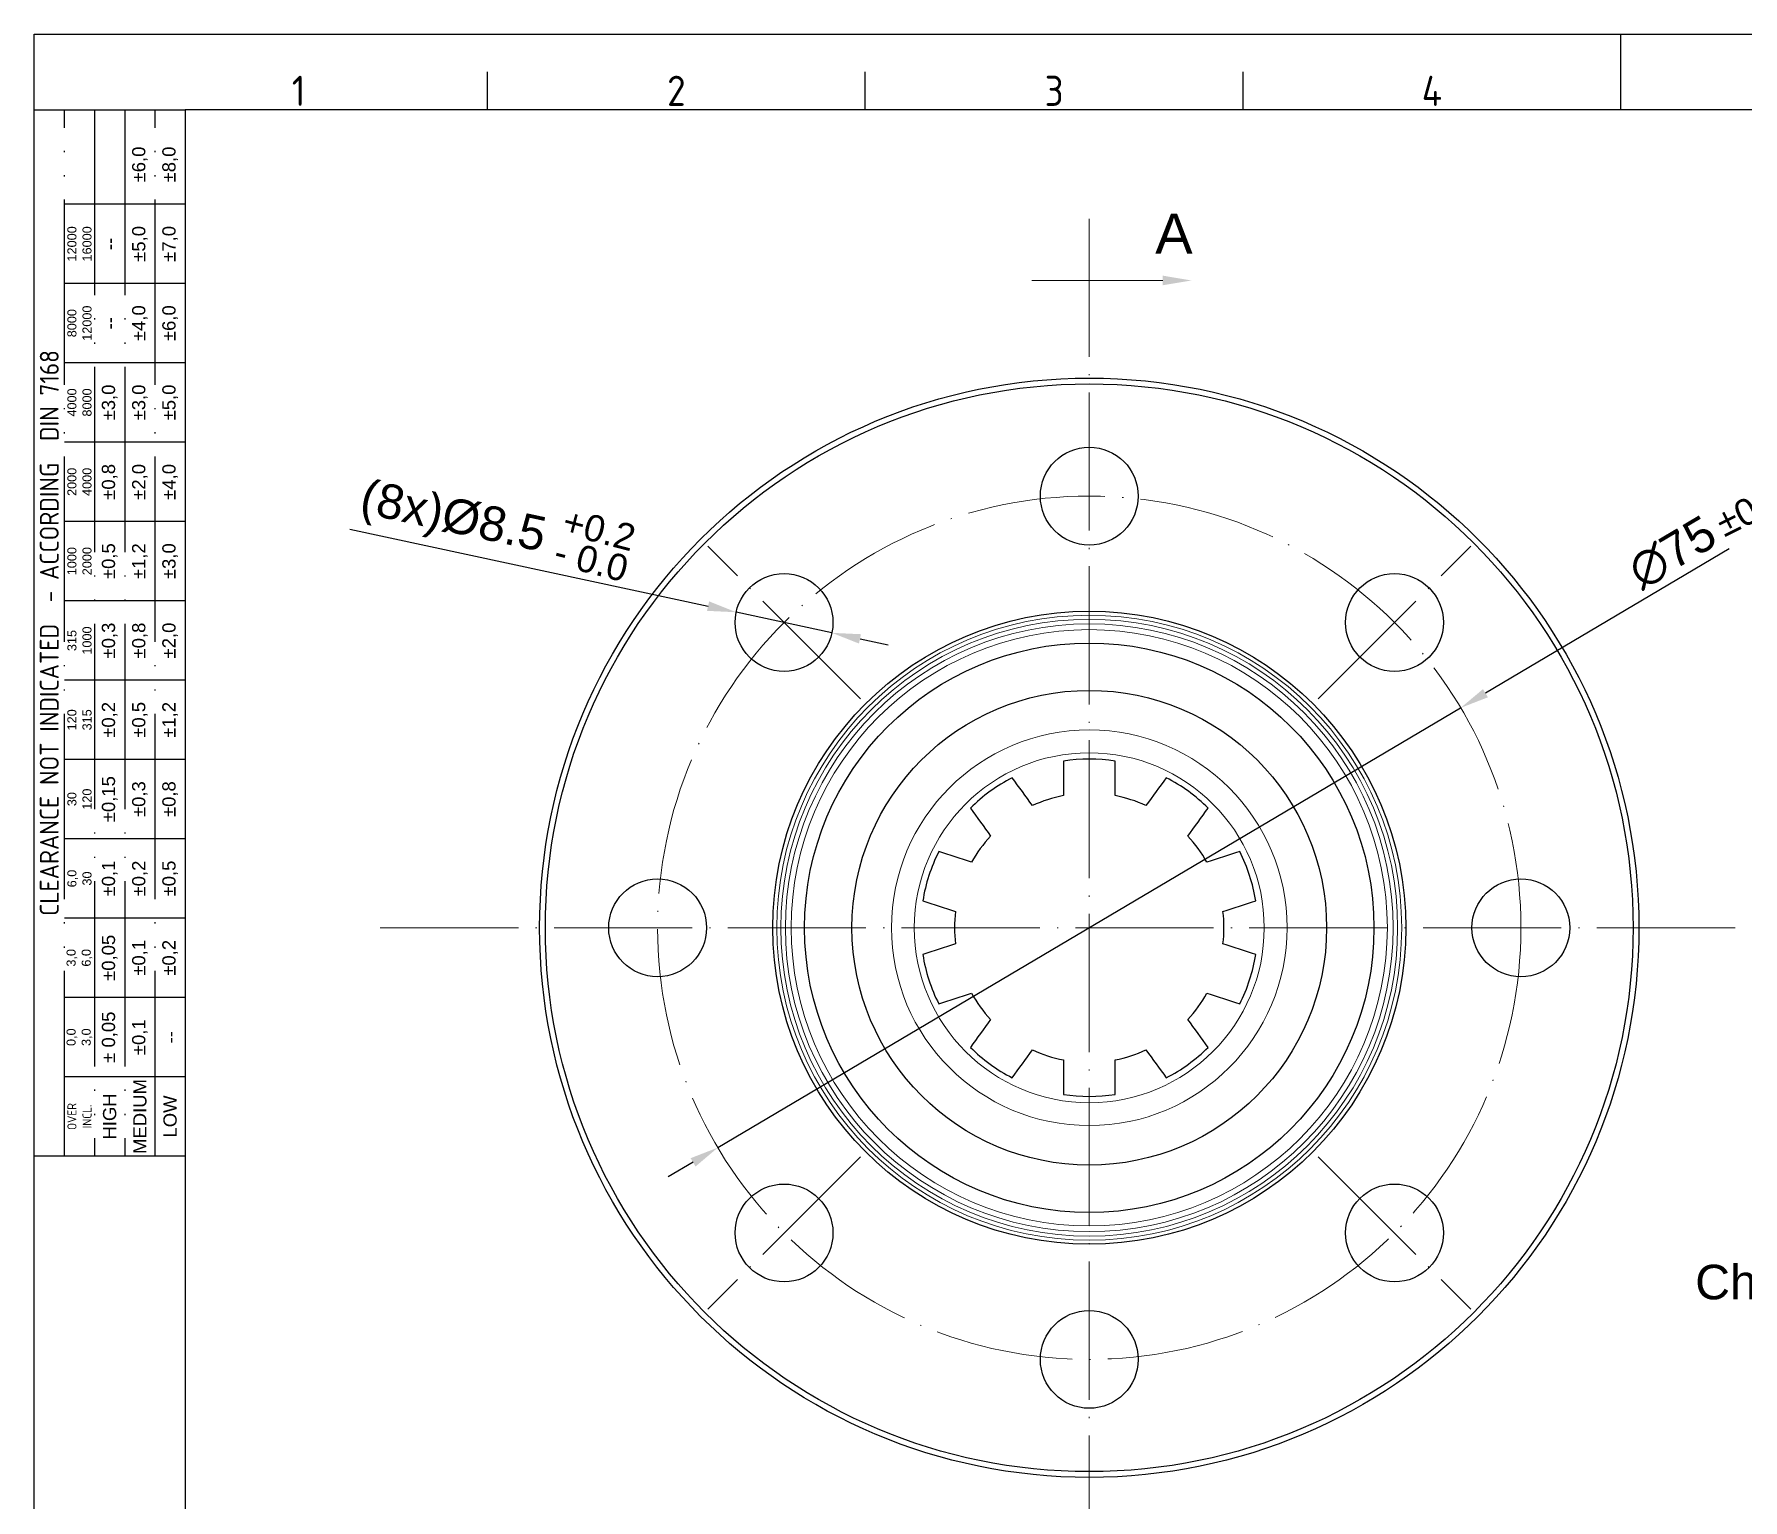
# Model space of a CAD drawing. Header units: millimetres. Extents: x 2509 to 2784, y 1162 to 1357.
# Drawn here: x 2508.7 to 2657.2, y 1229.8 to 1357.1 of the extents above; entities that cross this region are included whole.
import ezdxf
from ezdxf import colors
from ezdxf.entities.mleader import LeaderData, LeaderLine
from ezdxf.enums import TextEntityAlignment as Align
from ezdxf.math import Vec2, Vec3

# ---------------------------------------------------------------- set-up
doc = ezdxf.new("R2010")
doc.units = ezdxf.units.MM
doc.linetypes.add('ACAD_ISO04W100', pattern=[30, 24, -3, 0, -3])
doc.linetypes.add('ACAD_ISO05W100', pattern=[33, 24, -3, 0, -3, 0, -3])
for name, color, linetype, lineweight in [('AM_4', 1, 'ACAD_ISO04W100', 15), ('AM_5', 3, 'Continuous', 15), ('AM_BOR', 240, 'ACAD_ISO05W100', 20)]:
    doc.layers.add(name, color=color, linetype=linetype, lineweight=lineweight)
doc.styles.add('ACISOTS', font='isocp.shx', dxfattribs={"height": 1})
doc.styles.get("Standard").update_dxf_attribs({"font": 'arial.ttf'})
doc.dimstyles.new('ISO-25', dxfattribs={"dimtxt": 3, "dimasz": 2.5, "dimexe": 1.25, "dimexo": 0.625, "dimtad": 1, "dimtxsty": 'Standard', "dimcen": 2.5, "dimadec": 0, "dimazin": 0, "dimtfac": 1, "dimtmove": 0, "dimatfit": 3, "dimfxl": 1, "dimarcsym": 0})

# ---------------------------------------------------------------- blocks, each defined once
blk = doc.blocks.new('A3 ZTL')
for p, q in [((19.57, 280.82), (19.57, 9.78)), ((401.17, 280.82), (19.57, 280.82))]:
    blk.add_line(p, q)
at = {"layer": 'AM_BOR', "color": 135, "linetype": 'Continuous', "lineweight": 25}
for p, q in [((0, 0), (0, 290.61)), ((0, 290.61), (410.96, 290.61))]:
    blk.add_line(p, q, dxfattribs=at)
at = {"layer": 'AM_BOR', "color": 135, "lineweight": 25}
for p, q in [((205.48, 280.82), (205.48, 290.61)), ((58.71, 280.82), (58.71, 285.71)), ((107.63, 280.82), (107.63, 285.71)), ((156.56, 280.82), (156.56, 285.71)), ((3.91, 145.3), (3.91, 280.82)), ((7.83, 280.82), (7.83, 145.3)), ((11.74, 280.82), (11.74, 145.3)), ((15.66, 145.3), (15.66, 280.82)), ((19.57, 268.59), (3.91, 268.59)), ((19.57, 258.32), (3.91, 258.32)), ((19.57, 248.04), (3.91, 248.04)), ((19.57, 237.77), (3.91, 237.77)), ((19.57, 227.5), (3.91, 227.5)), ((19.57, 217.22), (3.91, 217.22)), ((19.57, 206.95), (3.91, 206.95)), ((19.57, 196.67), (3.91, 196.67)), ((19.57, 186.4), (3.91, 186.4)), ((19.57, 176.13), (3.91, 176.13)), ((19.57, 165.85), (3.91, 165.85)), ((19.57, 155.58), (3.91, 155.58))]:
    blk.add_line(p, q, dxfattribs=at)
blk.add_lwpolyline([(19.57, 145.3), (0, 145.3), (0, 280.82), (19.57, 280.82)], close=True, dxfattribs=at)
at = {"layer": 'AM_BOR', "color": 135, "lineweight": 25, "style": 'ACISOTS'}
for s, p in [('1', (34.25, 283.27)), ('2', (83.17, 283.27)), ('3', (132.09, 283.27)), ('4', (181.02, 283.27))]:
    blk.add_text(s, height=3.91, dxfattribs=at).set_placement(p, align=Align.MIDDLE)
at = {"layer": 'AM_BOR', "color": 135, "lineweight": 25, "attachment_point": 5, "rotation": 90}
for s, insert, char_height, width in [('±6,0', (13.7, 273.73), 1.712, 10.274), ('±8,0', (17.61, 273.73), 1.712, 10.274), ('12000\\P16000', (5.87, 263.45), 1.174, 10.274), ('±5,0', (13.7, 263.45), 1.712, 10.274), ('±7,0', (17.61, 263.45), 1.712, 10.274), ('--', (9.78, 263.45), 1.712, 10.274), ('8000\\P12000', (5.87, 253.18), 1.174, 10.274), ('±4,0', (13.7, 253.18), 1.712, 10.274), ('±6,0', (17.61, 253.18), 1.712, 10.274), ('--', (9.78, 253.18), 1.712, 10.274), ('{\\Fisocp.shx|c0;CLEARANCE NOT INDICATED  - ACCORDING  DIN 7168}', (1.96, 213.06), 2.4462, 135.5186), ('4000\\P8000', (5.87, 242.91), 1.174, 10.274), ('±3,0', (9.78, 242.91), 1.712, 10.274), ('±3,0', (13.7, 242.91), 1.712, 10.274), ('±5,0', (17.61, 242.91), 1.712, 10.274), ('±0,8', (9.78, 232.63), 1.712, 10.274), ('±2,0', (13.7, 232.63), 1.712, 10.274), ('±4,0', (17.61, 232.63), 1.712, 10.274), ('2000\\P4000', (5.87, 232.63), 1.174, 10.274), ('1000\\P2000', (5.87, 222.36), 1.174, 10.274), ('±0,5', (9.78, 222.36), 1.712, 10.274), ('±1,2', (13.7, 222.36), 1.712, 10.274), ('±3,0', (17.61, 222.36), 1.712, 10.274), ('315\\P1000', (5.87, 212.08), 1.174, 10.274), ('±0,3', (9.78, 212.08), 1.712, 10.274), ('±0,8', (13.7, 212.08), 1.712, 10.274), ('±2,0', (17.61, 212.08), 1.712, 10.274), ('±0,2', (9.78, 201.81), 1.712, 10.274), ('±0,5', (13.7, 201.81), 1.712, 10.274), ('±1,2', (17.61, 201.81), 1.712, 10.274), ('120\\P315', (5.87, 201.81), 1.174, 10.274), ('30\\P120', (5.87, 191.54), 1.174, 10.274), ('±0,15', (9.78, 191.54), 1.712, 10.274), ('±0,3', (13.7, 191.54), 1.712, 10.274), ('±0,8', (17.61, 191.54), 1.712, 10.274), ('6,0\\P30', (5.87, 181.26), 1.174, 10.274), ('±0,1', (9.78, 181.26), 1.712, 10.274), ('±0,2', (13.7, 181.26), 1.712, 10.274), ('±0,5', (17.61, 181.26), 1.712, 10.274), ('±0,05', (9.78, 170.99), 1.712, 10.274), ('±0,1', (13.7, 170.99), 1.712, 10.274), ('±0,2', (17.61, 170.99), 1.712, 10.274), ('3,0\\P6,0', (5.87, 170.99), 1.174, 10.274), ('± 0,05', (9.78, 160.71), 1.712, 10.274), ('0,0\\P3,0', (5.87, 160.71), 1.174, 10.274), ('\\pt4.69206;±0,1', (13.7, 160.71), 1.7123, 10.274), ('--', (17.61, 160.71), 1.712, 10.274), ('MEDIUM', (13.7, 150.44), 1.712, 10.274), ('HIGH', (9.78, 150.44), 1.712, 10.274), ('LOW', (17.61, 150.44), 1.712, 10.274), ('{\\Fisocp.shx|c0;OVER\\PINCL.}', (5.87, 150.44), 1.1742, 10.274)]:
    blk.add_mtext(s, dxfattribs=dict(at, insert=insert, char_height=char_height, width=width))
blk = doc.blocks.new('*D13')
at = {"layer": 'AM_5', "color": 0, "lineweight": -2, "transparency": 16777216}
for p, q in [((2655.98, 1312.41), (2634.8, 1299.87)), ((2568.11, 1260.39), (2632.64, 1298.59)), ((2565.95, 1259.11), (2563.8, 1257.84))]:
    blk.add_line(p, q, dxfattribs=at)
at = {"layer": 'AM_5', "color": 0, "transparency": 16777216}
for points in [[(2634.58, 1300.22), (2635.01, 1299.51), (2632.64, 1298.59)], [(2565.74, 1259.47), (2566.17, 1258.75), (2568.11, 1260.39)]]:
    blk.add_solid(points, dxfattribs=at)
at = {"layer": 'Defpoints', "color": 0, "transparency": 16777216}
for p in [(2632.64, 1298.59), (2568.11, 1260.39)]:
    blk.add_point(p, dxfattribs=at)
at = {"layer": 'AM_5', "color": 0, "transparency": 16777216, "insert": (2651.04, 1312.09), "char_height": 3, "attachment_point": 5, "rotation": 30.6255}
blk.add_mtext('∅75', dxfattribs=at)
blk = doc.blocks.new('*D14')
at = {"layer": 'AM_5', "color": 0, "lineweight": -2, "transparency": 16777216}
for p, q in [((2536.14, 1314.13), (2567.26, 1307.43)), ((2578.01, 1305.11), (2569.7, 1306.9)), ((2580.46, 1304.58), (2582.9, 1304.06))]:
    blk.add_line(p, q, dxfattribs=at)
at = {"layer": 'AM_5', "color": 0, "transparency": 16777216}
for points in [[(2567.35, 1307.84), (2567.17, 1307.02), (2569.7, 1306.9)], [(2580.54, 1304.99), (2580.37, 1304.18), (2578.01, 1305.11)]]:
    blk.add_solid(points, dxfattribs=at)
at = {"layer": 'Defpoints', "color": 0, "transparency": 16777216}
for p in [(2569.7, 1306.9), (2578.01, 1305.11)]:
    blk.add_point(p, dxfattribs=at)
at = {"layer": 'AM_5', "color": 0, "transparency": 16777216, "insert": (2545.06, 1314.89), "char_height": 3, "attachment_point": 5, "rotation": 347.8386}
blk.add_mtext('(8x)%%c8.5', dxfattribs=at)

msp = doc.modelspace()

# ---------------------------------------------------------------- linework, layer by layer
at = {"color": 7, "linetype": 'Continuous'}
for centre, radius in [((2600.375, 1279.489), 47.75), ((2600.375, 1279.489), 47.25), ((2600.375, 1316.989), 4.25), ((2573.858, 1306.006), 4.25), ((2626.891, 1306.006), 4.25), ((2600.375, 1279.489), 27.5), ((2600.375, 1279.489), 24.735), ((2600.375, 1279.489), 20.617), ((2562.875, 1279.489), 4.25), ((2637.875, 1279.489), 4.25), ((2573.858, 1252.973), 4.25), ((2626.891, 1252.973), 4.25), ((2600.375, 1241.989), 4.25)]:
    msp.add_circle(centre, radius, dxfattribs=at)
at = {"color": 7, "linetype": 'Continuous', "lineweight": 15}
for radius in [27.146, 26.793, 26.4, 25.9, 17.185, 15.2]:
    msp.add_circle((2600.375, 1279.489), radius, dxfattribs=at)
at = {"color": 7, "linetype": 'Continuous'}
for radius, start, end in [(14.65, 81.16534, 98.83466), (14.65, 117.16534, 134.83466), (14.65, 45.16534, 62.83466), (11.7, 101.08749, 114.91251), (11.7, 65.08749, 78.91251), (11.7, 137.08749, 150.91251), (11.7, 29.08749, 42.91251), (14.65, 153.16534, 170.83466), (14.65, 9.16534, 26.83466), (11.7, 173.08749, 186.91251), (11.7, 353.08749, 6.91251), (14.65, 189.16534, 206.83466), (14.65, 333.16534, 350.83466), (11.7, 209.08749, 222.91251), (11.7, 317.08749, 330.91251), (14.65, 225.16534, 242.83466), (11.7, 245.08749, 258.91251), (11.7, 281.08749, 294.91251), (14.65, 297.16534, 314.83466), (14.65, 261.16534, 278.83466)]:
    msp.add_arc((2600.375, 1279.489), radius, start, end, dxfattribs=at)
for points in [[(2598.125, 1293.965), (2598.125, 1292.968), (2598.125, 1291.97), (2598.125, 1290.971)], [(2602.625, 1290.971), (2602.625, 1291.97), (2602.625, 1292.968), (2602.625, 1293.965)], [(2595.446, 1290.101), (2594.859, 1290.909), (2594.272, 1291.716), (2593.686, 1292.523)], [(2607.063, 1292.523), (2606.477, 1291.716), (2605.891, 1290.909), (2605.303, 1290.101)], [(2590.045, 1289.878), (2590.632, 1289.071), (2591.218, 1288.264), (2591.806, 1287.456)], [(2608.944, 1287.456), (2609.531, 1288.264), (2610.118, 1289.071), (2610.704, 1289.878)], [(2590.15, 1285.177), (2589.2, 1285.486), (2588.251, 1285.794), (2587.302, 1286.103)], [(2613.447, 1286.103), (2612.499, 1285.794), (2611.55, 1285.486), (2610.599, 1285.177)], [(2585.912, 1281.823), (2586.86, 1281.515), (2587.809, 1281.206), (2588.76, 1280.897)], [(2611.99, 1280.897), (2612.94, 1281.206), (2613.889, 1281.515), (2614.838, 1281.823)], [(2588.76, 1278.081), (2587.809, 1277.772), (2586.86, 1277.464), (2585.912, 1277.156)], [(2614.838, 1277.156), (2613.889, 1277.464), (2612.94, 1277.772), (2611.99, 1278.081)], [(2587.302, 1272.876), (2588.251, 1273.184), (2589.2, 1273.493), (2590.15, 1273.801)], [(2610.599, 1273.801), (2611.55, 1273.493), (2612.499, 1273.184), (2613.447, 1272.876)], [(2591.806, 1271.523), (2591.218, 1270.714), (2590.632, 1269.907), (2590.045, 1269.1)], [(2610.704, 1269.1), (2610.118, 1269.907), (2609.531, 1270.714), (2608.944, 1271.523)], [(2593.686, 1266.455), (2594.272, 1267.262), (2594.859, 1268.069), (2595.446, 1268.878)], [(2598.125, 1268.008), (2598.125, 1267.008), (2598.125, 1266.01), (2598.125, 1265.013)], [(2602.625, 1265.013), (2602.625, 1266.01), (2602.625, 1267.008), (2602.625, 1268.008)], [(2605.303, 1268.878), (2605.891, 1268.069), (2606.477, 1267.262), (2607.063, 1266.455)]]:
    msp.add_open_spline(points, degree=3, dxfattribs=at)
at = {"layer": 'AM_4', "lineweight": 20, "ltscale": 0.5}
msp.add_line((2600.375, 1341.088), (2600.375, 1217.891), dxfattribs=at)
at = {"layer": 'AM_4', "ltscale": 0.5}
for p, q in [((2580.487, 1299.377), (2567.229, 1312.635)), ((2620.262, 1299.377), (2633.52, 1312.635)), ((2538.776, 1279.489), (2742.182, 1279.489)), ((2580.487, 1259.602), (2567.229, 1246.344)), ((2620.262, 1259.602), (2633.52, 1246.344))]:
    msp.add_line(p, q, dxfattribs=at)
msp.add_circle((2600.375, 1279.489), 37.5, dxfattribs=at)
at = {"layer": 'AM_5'}
msp.add_line((2595.373, 1335.723), (2606.764, 1335.723), dxfattribs=at)
msp.add_solid([(2606.764, 1335.307), (2606.764, 1336.14), (2609.264, 1335.723)], dxfattribs=at)

# ---------------------------------------------------------------- block references
at = {"linetype": 'ByBlock', "lineweight": 0, "xscale": 0.6708240000000001, "yscale": 0.6708240000000001, "zscale": 0.6708240000000001}
msp.add_blockref('A3 ZTL', (2508.712, 1162.173), dxfattribs=at)

# ---------------------------------------------------------------- texts
at = {"layer": 'AM_5', "insert": (2606.099, 1338.04), "char_height": 3.5, "attachment_point": 7}
msp.add_mtext_dynamic_manual_height_columns('A', width=12.46166, gutter_width=12.5, heights=[0], dxfattribs=at)
at = {"layer": 'AM_5', "char_height": 2.3, "attachment_point": 1}
for s, insert, rotation in [('%%P0.1', (2654.527, 1315.458), 26.55313), ('+0.2', (2555.016, 1315.998), 345.43005), ('- 0.0', (2554.291, 1313.341), 345.43005)]:
    msp.add_mtext_dynamic_manual_height_columns(s, width=18.23779, gutter_width=12.5, heights=[0], dxfattribs=dict(at, insert=insert, rotation=rotation))

# ---------------------------------------------------------------- dimensions: what is measured, and where the dimension line sits
at = {"layer": 'AM_5'}
dim = msp.add_diameter_dim_2p(p1=(2578.013, 1305.11), p2=(2569.704, 1306.901), text='(8x)%%c8.5', dimstyle='ISO-25', dxfattribs=at)
dim.commit()
dim.dimension.update_dxf_attribs({"geometry": '*D14', "text_midpoint": (2544.51, 1312.33), "dimtype": 163})
dim = msp.add_diameter_dim_2p(p1=(2568.105, 1260.386), p2=(2632.644, 1298.593), dimstyle='ISO-25', dxfattribs=at)
dim.commit()
dim.dimension.update_dxf_attribs({"geometry": '*D13', "text_midpoint": (2652.184, 1310.16), "dimtype": 163})

# ---------------------------------------------------------------- leaders
ml = msp.add_multileader_mtext('Standard', dxfattribs=at)
ml.set_content('Ch3.5x15%%D', color=256)
ml.set_leader_properties()
ml.build(insert=Vec2(0, 0))
ml.multileader.update_dxf_attribs({"arrow_head_size": 2.5})
ctx = ml.context
ctx.base_point, ctx.char_height, ctx.arrow_head_size, ctx.plane_origin = Vec3(2651.5, 1248.683), 3, 2.5, Vec3(2705.295, 1292.468)
ctx.text_align_type = 2
notes = []
notes.append((ctx, [(0, (1, 1, 0), (2676.619, 1248.683), (-1, 0), 1.99, [(0, [(2705.295, 1266.51)], 0, [])])]))
ctx.mtext.insert, ctx.mtext.alignment, ctx.mtext.flow_direction = Vec3(2672.629, 1250.21), 3, 5
for ctx, leaders in notes:
    for number, flags, end, landing, length, lines in leaders:
        leader = LeaderData()
        leader.index, (leader.has_last_leader_line, leader.has_dogleg_vector, leader.attachment_direction) = number, flags
        leader.last_leader_point, leader.dogleg_vector, leader.dogleg_length = Vec3(end), Vec3(landing), length
        for number, points, colour, breaks in lines:
            line = LeaderLine()
            line.index, line.vertices, line.color, line.breaks = number, Vec3.list(points), colors.encode_raw_color(colour), breaks
            leader.lines.append(line)
        ctx.leaders.append(leader)

doc.saveas('drawing.dxf')
